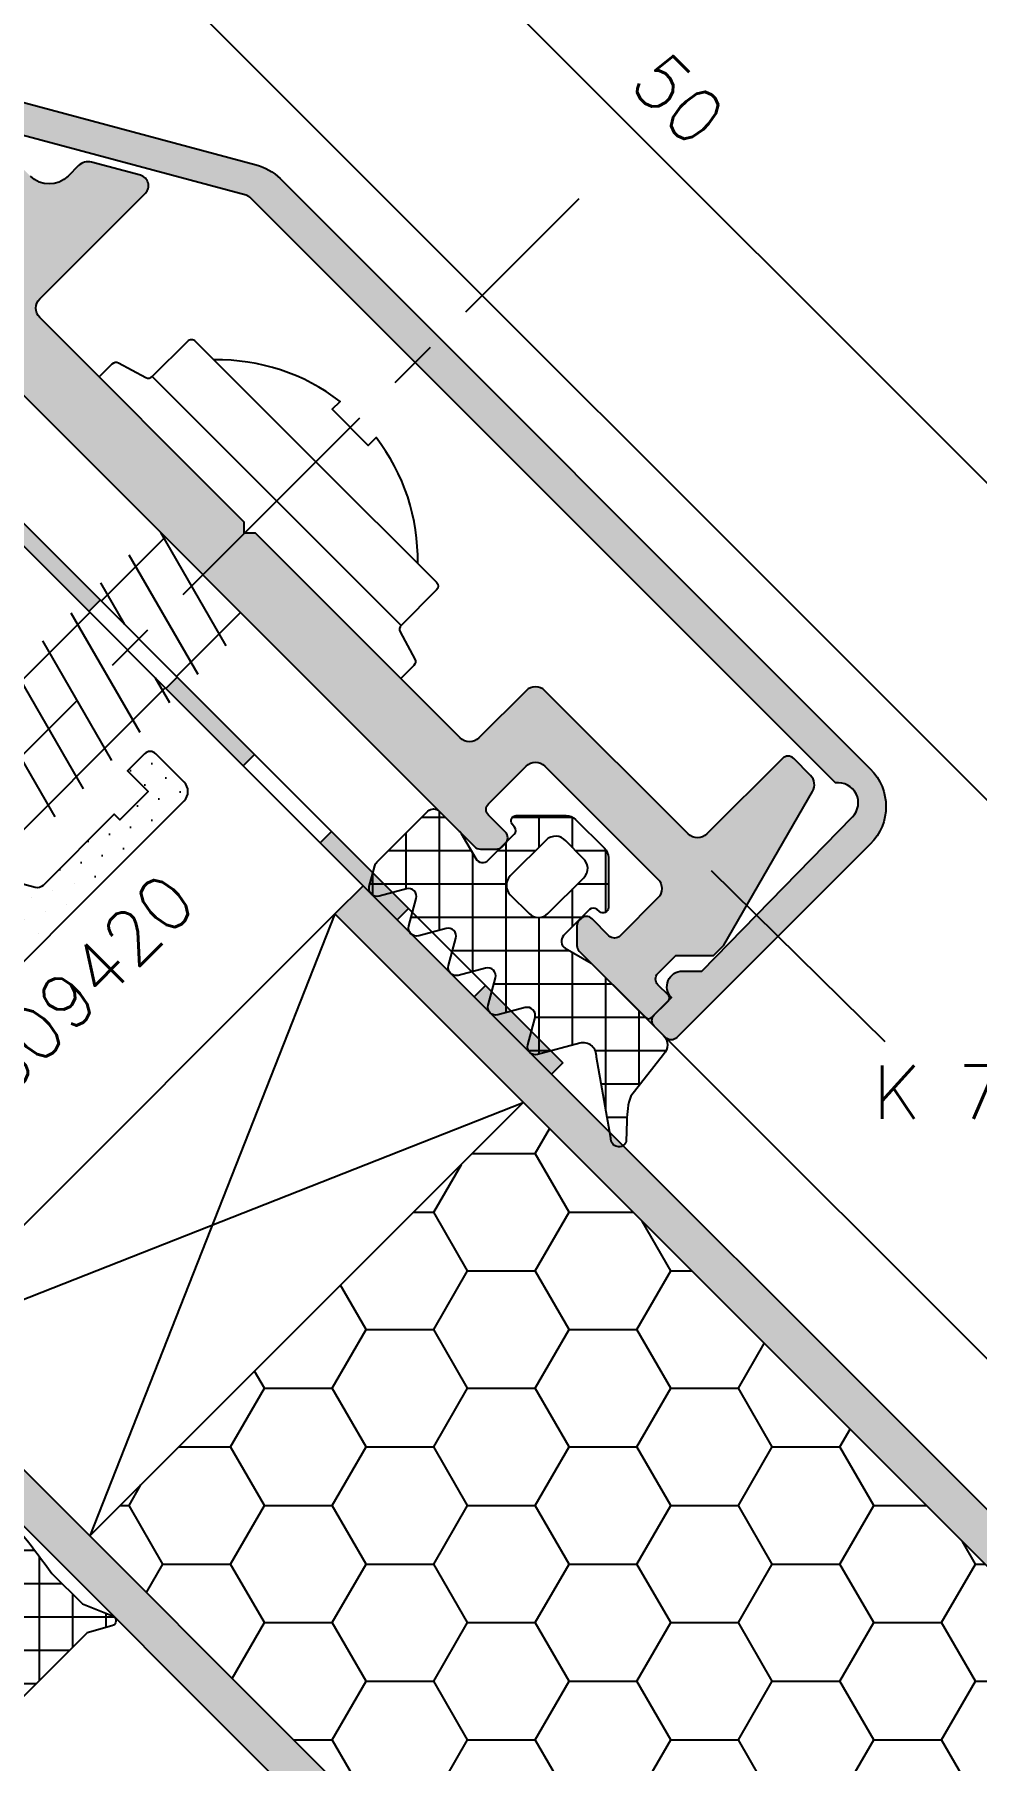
# Model space of a CAD drawing. Extents: x 0 to 4131, y -1600 to 527.
# Drawn here: x 99.8 to 135.2, y -515.4 to -450.6 of the extents above; entities that cross this region are included whole.
import ezdxf

# ---------------------------------------------------------------- set-up
doc = ezdxf.new("R2010")
doc.units = 0
doc.header["$LTSCALE"] = 7.5
doc.header["$MEASUREMENT"] = 0
doc.linetypes.add('CENTER', pattern=[2, 1.25, -0.25, 0.25, -0.25])
for name, color, linetype in [('ASSI', 1, 'CENTER'), ('FILL', 8, 'CONTINUOUS'), ('FINE', 7, 'CONTINUOUS'), ('GOMMA', 3, 'CONTINUOUS'), ('GROSSA', 4, 'CONTINUOUS'), ('QUOTE', 254, 'CONTINUOUS'), ('VITERIA', 40, 'CONTINUOUS')]:
    doc.layers.add(name, color=color, linetype=linetype)
doc.styles.get("Standard").update_dxf_attribs({"font": 'romans.shx'})
pattern_1 = [(180, (-5.878304635907295e-14, -640), (-2.220446049250313e-16, -1.25), []), (270, (-5.878304635907295e-14, -640), (1.25, -2.220446049250313e-16), [])]

msp = doc.modelspace()

# ---------------------------------------------------------------- hatches: boundary and pattern name
at = {"layer": 'FILL'}
h = msp.add_hatch(color=253, dxfattribs=at)
edge = h.paths.add_edge_path()
edge.add_line((129.8604781280986, -478.711937604707), (107.8859918884182, -456.7374513650215))
edge.add_arc((107.6738598540624, -456.9495833993774), 0.299999999999914, 45.00000000000767, 75.00000000001266)
edge.add_line((107.751505567593, -456.6598056514908), (90.9347431721664, -452.1537677483302))
edge.add_arc((90.85709745863569, -452.4435454962168), 0.2999999999999308, 75.0000000000048, 135.0000000000096)
edge.add_line((90.64496542427975, -452.2314134618609), (90.01414823345118, -452.8622306526894))
edge.add_arc((90.22628026780717, -453.0743626870454), 0.2999999999999944, 135.0000000000077, 225.0000000000077)
edge.add_line((90.01414823345124, -453.2864947214014), (90.4384123021631, -453.7107587901132))
edge.add_arc((90.08485891156982, -454.0643121807065), 0.500000000000004, -134.9999999999999, 45, ccw=False)
edge.add_line((89.73130552097655, -454.4178655712998), (88.59993467107807, -453.2864947214013))
edge.add_arc((88.81206670543403, -453.0743626870453), 0.2999999999999944, 135, 225, ccw=False)
edge.add_line((88.59993467107807, -452.8622306526894), (90.22363244641798, -451.2385328773496))
edge.add_arc((90.93073922760456, -451.9456396585362), 1.000000000000028, 75.0000000000008, 135.0000000000012, ccw=False)
edge.add_line((91.18955827270707, -450.9797138322471), (108.1258640644177, -455.5177832919025))
edge.add_arc((107.6082259742127, -457.4496349444808), 2.000000000000156, 45.000000000001705, 75.00000000000159, ccw=False)
edge.add_line((109.0224395365859, -456.0354213821075), (131.1686256732948, -478.1816075188165))
edge.add_arc((129.7544121109217, -479.5958210811876), 1.999999999998589, -45.000000000041496, 44.99999999995907, ccw=False)
edge.add_line((131.1686256732928, -481.0100346435607), (123.910433808445, -488.2602278080033))
edge.add_arc((123.6984187580303, -488.0479788541833), 0.2999999999999838, 224.9999999999962, 314.9684119405816, ccw=False)
edge.add_line((123.4862867236744, -488.2601108885393), (123.0619057354807, -487.8357299003456))
edge.add_arc((123.2740377698366, -487.6235978659896), 0.3000000000000346, 135.0000000000153, 225.0000000000154, ccw=False)
edge.add_line((123.0619057354806, -487.4114658316336), (123.7102698693598, -486.7631016977545))
edge.add_arc((124.1225659072607, -486.3508056598537), 0.5830746485119557, 89.9999999999958, 224.9999999999891, ccw=False)
edge.add_line((124.1225659072607, -485.7677310113418), (124.8435533787336, -485.7677310113418))
edge.add_line((124.8435533787336, -485.7677310113418), (130.4968742311656, -479.9847298108402))
edge.add_arc((129.9665441452743, -479.4543997249526), 0.7499999999993429, 315.000000000195, 458.1301023539908)
h = msp.add_hatch(color=253, dxfattribs=at)
edge = h.paths.add_edge_path()
edge.add_line((92.58611537053423, -455.2386191918402), (93.29148102330902, -454.5332535390654))
edge.add_line((93.29148102330902, -454.5332535390654), (96.19401535345997, -455.3109852688331))
edge.add_line((96.19401535345997, -455.3109852688331), (98.95007640121327, -458.0670463165864))
edge.add_arc((98.59652301061999, -458.4205997071796), 0.500000000000004, -44.999999999999886, 45, ccw=False)
edge.add_line((98.95007640121327, -458.7741530977729), (97.53586283884005, -460.188366660146))
edge.add_arc((97.32373080448407, -459.9762346257901), 0.2999999999999441, 225.0000000000096, 315.0000000000134, ccw=False)
edge.add_line((97.11159877012818, -460.1883666601461), (96.47520266706016, -459.5519705570782))
edge.add_arc((96.26307063270423, -459.7641025914341), 0.2999999999999542, 45, 135)
edge.add_line((96.0509385983483, -459.5519705570782), (95.9266745296365, -459.67623462579))
edge.add_arc((96.13880656399232, -459.8883666601461), 0.3000000000000145, 134.9999999999578, 179.999999999962)
edge.add_line((95.8388065639923, -459.8883666601459), (95.83880656399225, -460.4883666601474))
edge.add_arc((96.13880656399253, -460.4883666601471), 0.3000000000002814, 180.0000000000651, 225.0000000000672)
edge.add_line((95.92667452963661, -460.7004986945035), (116.3277459308768, -481.1015700957423))
edge.add_arc((116.5398779652329, -480.8894380613862), 0.3000000000001551, 224.9999999999923, 269.9999999999891)
edge.add_line((116.5398779652328, -481.1894380613863), (117.1398779652328, -481.1894380613863))
edge.add_arc((117.1398779652325, -480.8894380613863), 0.3000000000000398, 270.0000000000407, 315.0000000000403)
edge.add_line((117.3520099995887, -481.1015700957422), (117.4762740683005, -480.9773060270304))
edge.add_arc((117.2641420339448, -480.7651739926744), 0.2999999999998336, 314.9999999999693, 404.9999999999694)
edge.add_line((117.4762740683007, -480.5530419583187), (116.8398779652327, -479.9166458552507))
edge.add_arc((117.0520099995887, -479.7045138208948), 0.3000000000000245, 134.9999999999866, 224.9999999999866, ccw=False)
edge.add_line((116.8398779652328, -479.4923817865388), (118.254091527606, -478.0781682241656))
edge.add_arc((118.6076449181993, -478.4317216147589), 0.500000000000004, 45, 135, ccw=False)
edge.add_line((118.9611983087926, -478.0781682241656), (123.202166644408, -482.3191365597811))
edge.add_arc((122.8486132538147, -482.6726899503744), 0.500000000000004, -44.999999999999886, 45, ccw=False)
edge.add_line((123.202166644408, -483.0262433409677), (121.7879530820349, -484.4404569033408))
edge.add_arc((121.5758210476789, -484.2283248689849), 0.3000000000000245, 225.0000000000096, 315.0000000000134, ccw=False)
edge.add_line((121.3636890133229, -484.4404569033409), (120.727292910255, -483.804060800273))
edge.add_arc((120.5151608758991, -484.016192834629), 0.3000000000000245, 45.00000000000959, 135.0000000000134)
edge.add_line((120.303028841543, -483.8040608002731), (120.2494754509497, -483.8576141908664))
edge.add_arc((120.4616074853058, -484.0697462252222), 0.3000000000000245, 135.0000000000365, 180.0000000000271)
edge.add_line((120.1616074853058, -484.0697462252224), (120.1616074853058, -484.8111675814592))
edge.add_arc((120.4616074853058, -484.8111675814592), 0.3000000000000256, 179.9999999999891, 224.9999999999942)
edge.add_line((120.2494754509498, -485.0232996158152), (122.7425472366368, -487.5163714015021))
edge.add_arc((122.8486132538148, -487.4103053843241), 0.1500000000000675, 224.9999999999808, 314.9999999999731)
edge.add_line((122.9546792709928, -487.5163714015022), (123.5910753740605, -486.8799752984345))
edge.add_arc((123.4850093568826, -486.7739092812565), 0.1499999999999269, 314.9999999999654, 404.9999999999731)
edge.add_line((123.5910753740606, -486.6678432640786), (123.2021666444079, -486.2789345344258))
edge.add_arc((123.4142986787638, -486.0668025000699), 0.2999999999999542, 135, 225, ccw=False)
edge.add_line((123.2021666444079, -485.854670465714), (123.8702925619291, -485.1865445481927))
edge.add_line((123.8702925619291, -485.1865445481927), (125.2845061243023, -485.1865445481927))
edge.add_line((125.2845061243023, -485.1865445481927), (125.6770403785609, -484.7940102939341))
edge.add_line((125.6770403785609, -484.7940102939341), (129.0051476449605, -479.029559415491))
edge.add_arc((128.5721349430683, -478.779559415491), 0.4999999999999425, 329.9999999999962, 404.9999999999999)
edge.add_line((128.9256883336615, -478.4260060248977), (128.2933354689509, -477.7936531601872))
edge.add_arc((128.0812034345952, -478.0057851945431), 0.2999999999998135, 45.00000000002687, 135.0000000000192)
edge.add_line((127.8690714002393, -477.7936531601874), (125.0406442754929, -480.6220802849334))
edge.add_arc((124.6870908848996, -480.2685268943402), 0.4999999999999136, 225.0000000000011, 315.00000000000347, ccw=False)
edge.add_line((124.3335374943064, -480.6220802849334), (118.9611983087925, -475.2497410994193))
edge.add_arc((118.6076449181993, -475.6032944900126), 0.4999999999999337, 45.00000000000346, 135.0000000000012)
edge.add_line((118.254091527606, -475.2497410994194), (116.4863245746395, -477.0175080523859))
edge.add_arc((116.1327711840462, -476.6639546617926), 0.500000000000004, 225, 315, ccw=False)
edge.add_line((115.7792177934529, -477.0175080523859), (108.1071092175785, -469.345399476512))
edge.add_line((108.1071092175785, -469.345399476512), (107.6828451488668, -469.3453994765122))
edge.add_line((107.6828451488668, -469.3453994765122), (107.6828451488666, -468.9211354078001))
edge.add_line((107.6828451488666, -468.9211354078001), (100.0107365729925, -461.2490268319264))
edge.add_arc((100.3642899635857, -460.8954734413331), 0.500000000000004, 135, 225, ccw=False)
edge.add_line((100.0107365729925, -460.5419200507399), (103.9706264841909, -456.5820301395415))
edge.add_arc((103.6877837717162, -456.2991874270668), 0.4000000000000193, 315, 434.9999999999986)
edge.add_line((103.7913113897573, -455.9128170965512), (101.9509755215341, -455.4197005868587))
edge.add_arc((101.8215659989828, -455.9026635000033), 0.5000000000000115, 75.00000000000082, 135.0000000000012)
edge.add_line((101.4680126083895, -455.54911010941), (101.0713967447728, -455.9457259730268))
edge.add_arc((100.3642899635863, -455.2386191918402), 1.000000000000008, 225, 315, ccw=False)
edge.add_line((99.6571831823997, -455.9457259730268), (98.19376722022008, -454.4823100108471))
edge.add_arc((97.84021382962673, -454.8358634014403), 0.5000000000000342, 44.99999999999194, 74.99999999999139)
edge.add_line((97.96962335217808, -454.3529004882958), (90.91005798399493, -452.4612956489763))
edge.add_arc((90.83241227046416, -452.751073396863), 0.3000000000000279, 74.99999999999852, 135.0000000000057)
edge.add_line((90.62028023610816, -452.538941362507), (90.25335888865612, -452.9058627099593))
edge.add_arc((90.46549092301207, -453.1179947443152), 0.2999999999999642, 135.0000000000019, 224.9999999999981)
edge.add_line((90.25335888865612, -453.3301267786711), (90.67762295736651, -453.7543908473845))
edge.add_arc((90.46549092301056, -453.9665228817404), 0.2999999999999642, -44.999999999998124, 44.999999999998124, ccw=False)
edge.add_line((90.67762295736651, -454.1786549160963), (90.25335888865476, -454.6029189848082))
edge.add_arc((90.46549092301073, -454.8150510191642), 0.3000000000000044, 135.0000000000019, 224.9999999999981)
edge.add_line((90.25335888865476, -455.0271830535202), (92.00327265805987, -456.7770968229253))
edge.add_arc((92.21540469241593, -456.5649647885693), 0.3000000000000446, 224.9999999999827, 269.9999999999864)
edge.add_line((92.21540469241586, -456.8649647885694), (92.95682604865289, -456.8649647885695))
edge.add_arc((92.9568260486527, -456.5649647885696), 0.2999999999998977, 270.0000000000353, 315.0000000000288)
edge.add_line((93.1689580830087, -456.7770968229254), (93.22251147360208, -456.7235434323321))
edge.add_arc((93.01037943924597, -456.511411397976), 0.3000000000001451, 315.0000000000134, 405.0000000000134)
edge.add_line((93.22251147360197, -456.2992793636199), (92.58611537053417, -455.6628832605521))
edge.add_arc((92.79824740489016, -455.4507512261962), 0.2999999999999944, 134.9999999999923, 224.9999999999923, ccw=False)
h = msp.add_hatch(color=256, dxfattribs=at)
h.paths.add_polyline_path([(90.28251771786984, -460.710055224221), (90.70678178658176, -460.2857911555091), (87.81471505152882, -457.3937244204561), (87.3904509828169, -457.817988489168)])
h.paths.add_polyline_path([(93.5988485216348, -463.1778578905621), (93.17458445292283, -463.602121959274), (96.06665118797582, -466.494188694327), (96.4909152566878, -466.069924625615)])
h.paths.add_polyline_path([(101.8507846580818, -472.278322164433), (102.2750487267937, -471.854058095721), (99.38298199174079, -468.9619913606681), (98.95871792302881, -469.38625542938)])
h.paths.add_polyline_path([(105.1671154618468, -474.746124830774), (104.7428513931348, -475.1703888994859), (107.6349181281877, -478.0624556345389), (108.0591821968997, -477.638191565827)])
h.paths.add_polyline_path([(110.9512489319526, -480.53025830088), (110.5269848632408, -480.9545223695919), (113.4190515982937, -483.8465891046449), (113.8433156670057, -483.4223250359329)])
h.paths.add_polyline_path([(116.7353824020587, -486.3143917709859), (116.3111183333468, -486.7386558396979), (119.2102561362116, -489.6377936425627), (119.6345202049235, -489.2135295738507)])
h = msp.add_hatch(dxfattribs=at)
h.set_pattern_fill('DOTS', color=2, scale=12, angle=135, style=0)
h.set_pattern_definition([(135, (-5.878304635907295e-14, -640), (-0.795495128834866, -0.2651650429449552), [0, -0.75])])
edge = h.paths.add_edge_path()
edge.add_line((86.84742890124227, -484.5239614746451), (87.22100201464565, -485.9181553142081))
edge.add_arc((87.70396492779018, -485.7887457916569), 0.4999999999999868, 194.9999999999949, 314.9999999999965)
edge.add_line((88.05751831838342, -486.1422991822502), (90.21887810756328, -483.9809393930703))
edge.add_arc((89.51177132637675, -483.2738326118838), 0.999999999999998, 314.9999999999994, 404.9999999999994)
edge.add_line((90.21887810756328, -482.5667258306972), (89.72390336073266, -482.0717510838666))
edge.add_arc((89.93603539508865, -481.8596190495107), 0.3000000000000346, 135, 225, ccw=False)
edge.add_line((89.72390336073266, -481.6474870151547), (92.51579707128002, -478.8555933046073))
edge.add_arc((92.86935046187334, -479.2091466952006), 0.5000000000000342, 15.000000000003524, 135.0000000000035, ccw=False)
edge.add_line((93.3523133750179, -479.0797371726493), (94.09945960182466, -481.8681248517752))
edge.add_arc((95.54834834125825, -481.4798962841214), 1.499999999999984, 195.0000000000003, 254.9999999999987)
edge.add_line((95.16011977360444, -482.928785023555), (97.94850745273055, -483.6759312503618))
edge.add_arc((97.81909793017928, -484.1588941635064), 0.4999999999999878, -44.999999999999886, 74.99999999999841, ccw=False)
edge.add_line((98.17265132077256, -484.5124475540997), (95.38075761022509, -487.3043412646472))
edge.add_arc((95.16862557586904, -487.0922092302911), 0.300000000000115, 225, 315, ccw=False)
edge.add_line((94.956493541513, -487.3043412646472), (94.46151879468249, -486.8093665178166))
edge.add_arc((93.75441201349601, -487.5164732990031), 0.9999999999999578, 45.00000000000288, 134.9999999999994)
edge.add_line((93.0473052323095, -486.8093665178166), (90.88594544312963, -488.9707263069964))
edge.add_arc((91.23949883372289, -489.3242796975896), 0.499999999999994, 134.9999999999989, 254.9999999999991)
edge.add_line((91.11008931117163, -489.8072426107341), (92.5042831507347, -490.1808157241375))
edge.add_line((92.5042831507347, -490.1808157241375), (93.10786231388028, -489.5772365609919))
edge.add_line((93.10786231388028, -489.5772365609919), (92.69375184171605, -488.8599761832576))
edge.add_line((92.69375184171605, -488.8599761832576), (93.33014794478396, -488.2235800801897))
edge.add_arc((93.5422799791399, -488.4357121145457), 0.3000000000000245, 44.999999999986585, 134.9999999999904, ccw=False)
edge.add_line((93.75441201349594, -488.2235800801898), (94.956493541513, -489.4256616082068))
edge.add_arc((95.16862557586897, -489.2135295738508), 0.3000000000000245, 225.000000000002, 315.0000000000057)
edge.add_line((95.38075761022498, -489.4256616082067), (105.4216739030739, -479.3847453153578))
edge.add_arc((105.0681205124806, -479.0311919247646), 0.500000000000004, 315, 404.9999999999999)
edge.add_line((105.4216739030739, -478.6776385341713), (104.3610137312941, -477.6169783623915))
edge.add_arc((104.1488816969381, -477.8291103967475), 0.3000000000000346, 45, 135)
edge.add_line((103.9367496625821, -477.6169783623915), (103.3003535595142, -478.2533744654594))
edge.add_line((103.3003535595142, -478.2533744654594), (104.0781710188194, -479.0311919247646))
edge.add_line((104.0781710188194, -479.0311919247646), (103.0175108470398, -480.0918520965445))
edge.add_line((103.0175108470398, -480.0918520965445), (102.8053788126837, -479.8797200621884))
edge.add_line((102.8053788126837, -479.8797200621885), (100.1322431149991, -482.5528557598731))
edge.add_arc((99.92011108064294, -482.340723725517), 0.3000000000001853, 255.0000000000122, 315.0000000000134, ccw=False)
edge.add_line((99.8424653671122, -482.630501473404), (95.54834834125819, -481.4798962841216))
edge.add_line((95.54834834125819, -481.4798962841216), (94.39774315197593, -477.1857792582674))
edge.add_arc((94.68752089986262, -477.1081335447366), 0.2999999999999766, 135.0000000000038, 195.0000000000069, ccw=False)
edge.add_line((94.47538886550666, -476.8960015103806), (97.14852456319142, -474.2228658126962))
edge.add_line((97.14852456319142, -474.2228658126962), (96.93639252883537, -474.0107337783401))
edge.add_line((96.93639252883537, -474.0107337783401), (97.99705270061503, -472.9500736065602))
edge.add_line((97.99705270061503, -472.9500736065602), (98.77487015992023, -473.7278910658654))
edge.add_line((98.77487015992023, -473.7278910658654), (99.41126626298825, -473.0914949627975))
edge.add_arc((99.19913422863225, -472.8793629284417), 0.2999999999999642, 315.0000000000172, 405.0000000000173)
edge.add_line((99.41126626298814, -472.6672308940856), (98.35060609120848, -471.6065707223058))
edge.add_arc((97.9970527006152, -471.9601241128992), 0.500000000000004, 45, 135)
edge.add_line((97.64349931002192, -471.6065707223059), (87.60258301717289, -481.6474870151549))
edge.add_arc((87.81471505152884, -481.8596190495107), 0.299999999999904, 135.0000000000134, 225.0000000000134)
edge.add_line((87.602583017173, -482.0717510838666), (88.80466454518995, -483.273832611884))
edge.add_arc((88.59253251083406, -483.4859646462399), 0.2999999999999642, -44.999999999986585, 45.00000000001347, ccw=False)
edge.add_line((88.80466454519006, -483.6980966805959), (88.16826844212216, -484.3344927836637))
edge.add_line((88.16826844212216, -484.3344927836637), (87.45100806438785, -483.9203823114996))
edge.add_line((87.45100806438785, -483.9203823114996), (86.84742890124227, -484.5239614746451))
h = msp.add_hatch(dxfattribs=at)
h.set_pattern_fill('ANSI37', color=137, scale=10, angle=135, style=0)
h.set_pattern_definition(pattern_1)
edge = h.paths.add_edge_path()
edge.add_line((114.9970286244907, -479.7708527893556), (115.7404759277484, -480.5143000926132))
edge.add_arc((115.1749670614466, -481.0800521907299), 0.7999223177218784, 35.83038740299969, 45.012319134722304, ccw=False)
edge.add_line((115.823506853587, -480.6117874660283), (116.3635666000845, -481.5471983860847))
edge.add_arc((116.6233742212198, -481.3971983860847), 0.2999999999999481, 210.0000000000132, 314.9999999999923)
edge.add_line((116.8355062555757, -481.6093304204406), (117.8096079633698, -480.6352287126454))
edge.add_arc((117.6681866071326, -480.4938073564081), 0.1999999999999895, 314.9999999999828, 399.999999999957)
edge.add_line((117.8213954957565, -480.3652498344709), (117.7343765488025, -480.2615446918146))
edge.add_arc((117.8875854374263, -480.1329871698773), 0.1999999999999839, 90.00000000000409, 219.9999999999887, ccw=False)
edge.add_line((117.8875854374263, -479.9329871698773), (119.7603823358945, -479.9329871698774))
edge.add_arc((119.7603823358944, -480.4329871698772), 0.4999999999997726, 44.999999999994316, 89.99999999999511, ccw=False)
edge.add_line((120.1139357264876, -480.079433779284), (121.1938300214784, -481.1593280742749))
edge.add_arc((120.8402766308852, -481.5128814648682), 0.5000000000000141, 9.777068044058979e-12, 45.00000000000807, ccw=False)
edge.add_line((121.3402766308852, -481.5128814648681), (121.3402766308852, -483.3856783633363))
edge.add_arc((121.1402766308852, -483.3856783633363), 0.1999999999999744, -129.9999999999883, 0, ccw=False)
edge.add_line((121.0117191089479, -483.5388872519601), (120.9080139662917, -483.4518683050061))
edge.add_arc((120.7794564443544, -483.6050771936299), 0.2000000000000384, 50.00000000002435, 134.9999999999943)
edge.add_line((120.6380350881171, -483.4636558373926), (119.663933380322, -484.4377575451867))
edge.add_arc((119.876065414678, -484.6498895795428), 0.3000000000000848, 134.9999999999943, 239.9999999999953)
edge.add_line((119.726065414678, -484.9096972006782), (120.6956806569486, -485.4695048218133))
edge.add_line((120.6956806569486, -485.4695048218133), (123.4115993206106, -488.1854234854755))
edge.add_arc((123.0580459300173, -488.5389768760688), 0.500000000000004, -44.999999999999886, 45, ccw=False)
edge.add_line((123.4115993206106, -488.8925302666621), (122.1781966677868, -490.4601141318137))
edge.add_arc((125.1697657607527, -491.4118433283048), 3.139311087076677, 162.352201021888, 179.615253457942)
edge.add_line((122.0305254530818, -491.3907627178642), (122.0147855852874, -492.1638063452111))
edge.add_arc((121.7328777990516, -492.0612003022134), 0.2999999999999834, 174.9999999999978, 340.0000000000034, ccw=False)
edge.add_line((121.4340193896241, -492.0350535793891), (120.8919947510378, -489.0047150002308))
edge.add_arc((120.3940996079125, -488.9588845905417), 0.5000000000000286, 354.7408399769616, 465.0000001216786)
edge.add_line((120.2646900843355, -488.4759216776721), (118.6815708249998, -488.9001172083371))
edge.add_arc((118.6039251102694, -488.6103394607718), 0.2999999999999345, 165.0000001281682, 285.00000023719963, ccw=False)
edge.add_line((118.3141473622091, -488.5326937478893), (118.5888140254399, -487.507623811397))
edge.add_arc((118.2990362774245, -487.4299780983464), 0.3000000000000727, 345.0000000949416, 465.0000002372097)
edge.add_line((118.221390562694, -487.1402003507811), (117.1963206362497, -487.4148670178059))
edge.add_arc((117.118674921108, -487.1250892703509), 0.2999999999999664, 165.0000000949434, 285.0000003185337, ccw=False)
edge.add_line((116.8288971730926, -487.0474435573004), (117.1035638316576, -486.0223736183525))
edge.add_arc((116.8137860837709, -485.9447279048217), 0.2999999999999766, 344.9999999999931, 464.9999999999898)
edge.add_line((116.7361403702402, -485.654950156935), (115.7110704406381, -485.9296168227477))
edge.add_arc((115.6334247259326, -485.6398390751757), 0.3000000000000318, 165.0000000949231, 285.00000023227744, ccw=False)
edge.add_line((115.3436469779172, -485.562193362125), (115.6183136368015, -484.5371234234964))
edge.add_arc((115.3285358889149, -484.4594777099657), 0.2999999999998521, 344.999999999998, 464.9999999999968)
edge.add_line((115.2508901753842, -484.1696999620791), (114.2258202457821, -484.4443666278917))
edge.add_arc((114.1481745310765, -484.1545888803197), 0.3000000000000539, 165.0000000949455, 285.0000002322932, ccw=False)
edge.add_line((113.8583967830611, -484.0769431672691), (114.1330634419455, -483.0518732286404))
edge.add_arc((113.8432856940587, -482.9742275151096), 0.3000000000000104, 345.0000000000005, 465.0000000000028)
edge.add_line((113.765639980528, -482.684449767223), (112.7405700477122, -482.9591164298217))
edge.add_arc((112.6629243330066, -482.6693386822498), 0.3000000000000301, 165.0000000949501, 285.0000002322972, ccw=False)
edge.add_line((112.3731465849912, -482.5916929691992), (112.5797245901337, -481.8207333626465))
edge.add_arc((112.8695023381491, -481.898379075697), 0.2999999999999766, 134.9999999999962, 165.0000000949368, ccw=False)
edge.add_line((112.6573703037931, -481.6862470413411), (114.5727645557789, -479.7708527893556))
edge.add_arc((114.7848965901348, -479.9829848237115), 0.2999999999999341, 44.99999999999619, 135.0000000000038, ccw=False)
edge = h.paths.add_edge_path(flags=16)
edge.add_line((119.0052799127986, -480.8537703255909), (117.6606430330297, -482.1984072053602))
edge.add_arc((118.0141964236231, -482.5519605959535), 0.5000000000000543, 135.0000000000149, 225.0000000000012)
edge.add_line((117.6606430330298, -482.9055139865468), (118.367749814216, -483.6126207677331))
edge.add_arc((118.7213032048093, -483.2590673771398), 0.500000000000004, 225, 315)
edge.add_line((119.0748565954025, -483.612620767733), (120.4194934751718, -482.2679838879639))
edge.add_arc((120.0659400845784, -481.9144304973706), 0.5000000000000342, 315.0000000000127, 410.1916673416085)
edge.add_line((120.3860507975654, -481.5303352859569), (119.7429285148058, -480.8872130031971))
edge.add_arc((119.358833303392, -481.2073237161841), 0.5000000000000646, 39.8083326583978, 135.0000000000115)
for points in [[(140.074342395596, -510.5018799019472), (112.1391883243462, -482.5667258306974), (111.0785281525664, -483.6273860024771), (138.574342395596, -511.1232002455068), (138.5743423955959, -551.1603945914685), (140.0743423955959, -551.1603945914685)], [(115.574342395596, -520.650112180088), (115.5743423955959, -551.1603945914685), (114.0743423955959, -551.1603945914686), (114.074342395596, -521.2714325236476), (93.75441201349582, -500.9515021415475), (94.81507218527564, -499.8908419697677)]]:
    msp.add_hatch(color=253, dxfattribs=at).paths.add_polyline_path(points)
h = msp.add_hatch(dxfattribs=at)
h.set_pattern_fill('ANSI37', color=137, scale=10, angle=135, style=0)
h.set_pattern_definition(pattern_1)
h.paths.add_polyline_path([(92.98517319795332, -506.8435235167353, -0.4931454260313065), (93.04730523230938, -507.3154631722265), (91.94361472712224, -508.4191536774129), (91.57657730372574, -508.1111727108128, 0.6370702608069253), (91.08374102082036, -508.340986043749), (91.08374102082036, -510.0811958946272, 0.2448502030394329), (91.2971874239887, -510.4909361002977, -0.08777722502794469), (93.7609196007644, -512.9546682770734, 0.244850203039348), (94.17065980643468, -513.1681146802418), (95.91086965731307, -513.1681146802418, 0.637070260807445), (96.14068299024876, -512.6752783973359), (95.83270202364864, -512.3082409739393), (96.93639252883548, -511.2045504687526, -0.4931454260313073), (97.40833218432675, -511.2666825031085), (97.94839193082413, -512.2020934231649, 0.06554346281524528), (97.99606751760342, -512.2642254575209), (98.84558083803898, -513.1137387779563, 0.4142135623730951), (99.26984490675085, -513.1137387779563), (101.7888862481688, -510.5946974365385), (102.7175168816624, -510.3365853617008, 0.7195149494985378), (102.7373371194588, -509.9578380864077), (101.6083740829404, -509.512570992179), (100.4666120742175, -508.3708089834558, 0.03458326819184112), (96.93911361041268, -504.1362037384644), (95.83571692568432, -503.032807053736, 0.9233661372519668), (95.17776586822605, -503.7816531424484, -0.09779404551915023), (98.44337295144287, -507.9641696276691, -0.5226703353456913), (98.28824159322022, -508.2536388926836, -0.3865361286483606), (97.74166364580067, -507.8616966817096, 0.1265163381791476), (95.15712346400163, -504.043963673556, -0.4532215517831238), (95.09791489775029, -503.143533163226), (95.31004693210645, -502.9314011288701, 0.4142135623730916), (95.31004693210633, -502.5071370601581), (94.67365082903854, -501.8707409570902, 0.4142135623730671), (94.24938676032656, -501.8707409570903), (93.67300253843126, -502.4471251789857, -0.4052432957209562), (92.97692320420498, -502.4578189269375), (88.58150506387375, -498.3245133032055, 0.9697392325154721), (87.87473198169556, -499.0312863853836), (92.00803760542777, -503.426704525715, -0.4052432957209553), (91.99734385747576, -504.1227838599411), (91.13811692310554, -504.982010794311, 0.4142135623730882), (91.13811692310577, -505.4062748630229), (92.01555795568268, -506.2837158955999)])
h.paths.add_polyline_path([(94.60294015091978, -508.1639913096504), (96.0878643914113, -509.648915550142, -0.4142135623730276), (96.0878643914113, -510.3560223313284), (94.90161943062816, -511.542267292112, -0.4410091218321945), (94.16397082862116, -511.5088246145058, 0.04533686841581619), (92.74303108655624, -510.0878848724408, -0.4410091218320671), (92.70958840894997, -509.3502362704339), (93.89583336973323, -508.1639913096504, -0.4142135623730981)], flags=16)
at = {"layer": 'FINE'}
h = msp.add_hatch(dxfattribs=at)
h.set_pattern_fill('HONEY', color=256, scale=0.8, style=0)
h.set_pattern_definition([(0, (-17.29283479617726, -639.9999999510416), (3.81, 2.199704), [2.54, -5.08]), (120, (-17.29283479617726, -639.9999999510416), (-3.809999544806244, 2.199704788418713), [2.539999999999998, -5.079999999999996]), (59.99999999999999, (-17.29283479617726, -639.9999999510416), (4.551937557550901e-07, 4.399408788418711), [-5.08, 2.54])])
h.paths.add_polyline_path([(118.1495959644317, -490.6984538143425), (101.8861399971412, -506.9619097816332), (115.574342395596, -520.650112180088), (115.5743423955959, -541.1603945914686), (138.5743423955959, -541.1603945914686), (138.574342395596, -511.1232002455068)])

# ---------------------------------------------------------------- linework, layer by layer
at = {"layer": 'ASSI'}
msp.add_line((52.35841474892032, -524.6698298764593), (120.2509776193145, -456.7772670060651), dxfattribs=at)
at = {"layer": 'FINE'}
for p, q in [((63.57533221254403, -407.3876370686348), (158.8941538854526, -502.7064587415439)), ((101.8507846580819, -472.2783221644329), (102.2750487267938, -471.854058095721)), ((104.7428513931348, -475.1703888994859), (105.1671154618467, -474.746124830774)), ((107.6349181281878, -478.0624556345389), (108.0591821968997, -477.638191565827)), ((110.5269848632408, -480.9545223695919), (110.9512489319527, -480.53025830088)), ((94.81507218527565, -499.8908419697677), (111.0785281525663, -483.6273860024771)), ((111.0785281525664, -483.6273860024771), (101.8861399971411, -506.9619097816332)), ((113.4190515982937, -483.8465891046449), (113.8433156670056, -483.4223250359329)), ((116.3111183333468, -486.7386558396978), (116.7353824020587, -486.3143917709859)), ((123.4862867236738, -488.2601108885399), (144.0721214382448, -508.8459456031113)), ((94.81507218527565, -499.8908419697677), (118.1495959644317, -490.6984538143425)), ((101.8861399971411, -506.9619097816332), (118.1495959644317, -490.6984538143425))]:
    msp.add_line(p, q, dxfattribs=at)
msp.add_lwpolyline([(119.6345202049235, -489.2135295738507), (119.2102561362116, -489.6377936425627), (87.3904509828169, -457.817988489168), (87.81471505152882, -457.3937244204561)], close=True, dxfattribs=at)
at = {"layer": 'GOMMA'}
for points in [[(95.38075761022498, -489.4256616082067), (105.4216739030739, -479.3847453153578, 0.4142135623730951), (105.4216739030739, -478.6776385341713), (104.3610137312941, -477.6169783623915, 0.4142135623730951), (103.9367496625821, -477.6169783623915), (103.3003535595142, -478.2533744654594), (104.0781710188194, -479.0311919247646), (103.0175108470398, -480.0918520965445), (102.8053788126837, -479.8797200621885), (100.1322431149991, -482.5528557598731, -0.2679491924311301), (99.8424653671122, -482.630501473404), (95.54834834125819, -481.4798962841216)], [(95.90333172434174, -503.0935948891851, -0.04380891343036498), (100.4666120742175, -508.3708089834558), (101.6083740829404, -509.512570992179), (102.7373371194588, -509.9578380864077, -0.7195149494985378), (102.7175168816624, -510.3365853617008), (101.7888862481688, -510.5946974365385), (99.26984490675085, -513.1137387779563, -0.414213562373095)]]:
    msp.add_lwpolyline(points, format="xyb", dxfattribs=at)
for points in [[(114.9970286244907, -479.7708527893556), (115.7404759277484, -480.5143000926132, -0.04008518434644911), (115.823506853587, -480.6117874660283), (116.3635666000845, -481.5471983860847, 0.4931454260312356), (116.8355062555757, -481.6093304204406), (117.8096079633698, -480.6352287126454, 0.3888787318528493), (117.8213954957565, -480.3652498344709), (117.7343765488025, -480.2615446918146, -0.6370702608073786), (117.8875854374263, -479.9329871698773), (119.7603823358945, -479.9329871698774, -0.1989123673796624), (120.1139357264876, -480.079433779284), (121.1938300214784, -481.1593280742749, -0.1989123673796531), (121.3402766308852, -481.5128814648681), (121.3402766308852, -483.3856783633363, -0.637070260807382), (121.0117191089479, -483.5388872519601), (120.9080139662917, -483.4518683050061, 0.3888787318528493), (120.6380350881171, -483.4636558373926), (119.663933380322, -484.4377575451867, 0.4931454260312984), (119.726065414678, -484.9096972006782), (120.6956806569486, -485.4695048218133), (123.4115993206106, -488.1854234854756, -0.414213562373095), (123.4115993206106, -488.8925302666621), (122.1781966677868, -490.4601141318137, 0.07546705698885331), (122.0305254530818, -491.3907627178642), (122.0147855852874, -492.1638063452111, -0.8769764629927514), (121.4340193896241, -492.0350535793891), (120.8919947510378, -489.0047150002308, 0.5220051325606435), (120.2646900843355, -488.4759216776721), (118.6815708249998, -488.900117208337, -0.5773502698239583), (118.3141473622091, -488.5326937478893), (118.5888140254399, -487.507623811397, 0.5773502700173055), (118.221390562694, -487.1402003507811), (117.1963206362497, -487.4148670178059, -0.5773502704903818), (116.8288971730926, -487.0474435573004), (117.1035638316576, -486.0223736183525, 0.5773502691896144), (116.7361403702402, -485.654950156935), (115.7110704406381, -485.9296168227477, -0.5773502699886969), (115.3436469779172, -485.562193362125), (115.6183136368015, -484.5371234234964, 0.5773502691896144), (115.2508901753842, -484.1696999620791), (114.2258202457821, -484.4443666278917, -0.5773502699886969), (113.8583967830611, -484.0769431672691), (114.1330634419455, -483.0518732286404, 0.5773502691896142), (113.765639980528, -482.684449767223), (112.7405700477122, -482.9591164298217, -0.5773502699886992), (112.3731465849912, -482.5916929691992), (112.5797245901337, -481.8207333626464, -0.1316524980088336), (112.6573703037931, -481.6862470413411), (114.5727645557789, -479.7708527893556, -0.4142135623731505)], [(119.0052799127986, -480.8537703255909), (117.6606430330297, -482.1984072053602, 0.4142135623730284), (117.6606430330298, -482.9055139865468), (118.367749814216, -483.612620767733, 0.414213562373095), (119.0748565954025, -483.612620767733), (120.4194934751718, -482.2679838879639, 0.4410091218320472), (120.3860507975654, -481.5303352859569), (119.7429285148058, -480.8872130031971, 0.4410091218321642)]]:
    msp.add_lwpolyline(points, format="xyb", close=True, dxfattribs=at)
at = {"layer": 'GROSSA'}
for points in [[(91.18955827270707, -450.9797138322471), (108.1258640644177, -455.5177832919025, -0.1316524975873951), (109.0224395365859, -456.0354213821075), (131.1686256732948, -478.1816075188165, -0.414213562373095), (131.1686256732928, -481.0100346435607), (123.910433808445, -488.2602278080033, -0.4140520949776305), (123.4862867236744, -488.2601108885393), (123.0619057354807, -487.8357299003456, -0.414213562373095), (123.0619057354806, -487.4114658316336), (123.7102698693598, -486.7631016977545, -0.6681786379192587), (124.1225659072607, -485.7677310113418), (124.8435533787336, -485.7677310113418), (130.4968742311656, -479.9847298108402, 0.7207592200537281), (129.8604781280986, -478.711937604707), (107.8859918884182, -456.7374513650215, 0.1316524975874259), (107.751505567593, -456.6598056514908), (90.9347431721664, -452.1537677483302, 0.2679491924311463)], [(95.92667452963661, -460.7004986945035), (116.3277459308768, -481.1015700957423, 0.198912367379634), (116.5398779652328, -481.1894380613863), (117.1398779652328, -481.1894380613863, 0.1989123673796439), (117.3520099995887, -481.1015700957422), (117.4762740683005, -480.9773060270304, 0.414213562373095), (117.4762740683007, -480.5530419583187), (116.8398779652327, -479.9166458552507, -0.4142135623730951), (116.8398779652328, -479.4923817865388), (118.254091527606, -478.0781682241656, -0.414213562373095), (118.9611983087926, -478.0781682241656), (123.202166644408, -482.3191365597811, -0.414213562373095), (123.202166644408, -483.0262433409677), (121.7879530820349, -484.4404569033408, -0.414213562373095), (121.3636890133229, -484.4404569033409), (120.727292910255, -483.804060800273, 0.414213562373109), (120.303028841543, -483.8040608002731), (120.2494754509497, -483.8576141908663, 0.1989123673796147), (120.1616074853058, -484.0697462252224), (120.1616074853058, -484.8111675814592, 0.1989123673796759), (120.2494754509498, -485.0232996158152), (122.7425472366368, -487.5163714015021, 0.4142135623730948), (122.9546792709928, -487.5163714015022), (123.5910753740605, -486.8799752984345, 0.4142135623731228), (123.5910753740606, -486.6678432640786), (123.2021666444079, -486.2789345344258, -0.414213562373095), (123.2021666444079, -485.854670465714), (123.8702925619291, -485.1865445481927), (125.2845061243023, -485.1865445481927), (125.6770403785609, -484.7940102939341), (129.0051476449605, -479.029559415491, 0.3394542588634015), (128.9256883336615, -478.4260060248977), (128.2933354689509, -477.7936531601872, 0.4142135623730811), (127.8690714002393, -477.7936531601874), (125.0406442754929, -480.6220802849334, -0.414213562373095), (124.3335374943064, -480.6220802849334), (118.9611983087925, -475.2497410994193, 0.414213562373095), (118.254091527606, -475.2497410994194), (116.4863245746395, -477.0175080523859, -0.4142135623730909), (115.7792177934529, -477.0175080523859), (108.1071092175785, -469.345399476512), (107.6828451488668, -469.3453994765122), (107.6828451488666, -468.9211354078001), (100.0107365729925, -461.2490268319264, -0.4142135623730992), (100.0107365729925, -460.5419200507399), (103.9706264841909, -456.5820301395415, 0.5773502691896173), (103.7913113897573, -455.9128170965512), (101.9509755215341, -455.4197005868587, 0.2679491924311285), (101.4680126083895, -455.54911010941), (101.0713967447728, -455.9457259730268, -0.4142135623730929), (99.6571831823997, -455.9457259730268)]]:
    msp.add_lwpolyline(points, format="xyb", dxfattribs=at)
for points in [[(140.074342395596, -510.5018799019472), (112.1391883243462, -482.5667258306974), (111.0785281525664, -483.6273860024771), (138.574342395596, -511.1232002455068), (138.5743423955959, -551.1603945914685), (140.0743423955959, -551.1603945914685)], [(115.574342395596, -520.650112180088), (115.5743423955959, -551.1603945914685), (114.0743423955959, -551.1603945914686), (114.074342395596, -521.2714325236476), (93.75441201349582, -500.9515021415475), (94.81507218527564, -499.8908419697677)]]:
    msp.add_lwpolyline(points, close=True, dxfattribs=at)
at = {"layer": 'QUOTE'}
for p, q in [((139.5333206836228, -471.4478253038039), (105.5804191758029, -437.4949237959842)), ((125.2017123526109, -481.9940146736886), (131.7134261784401, -488.4087934339258))]:
    msp.add_line(p, q, dxfattribs=at)
at = {"layer": 'VITERIA'}
for p, q in [((113.5619572328031, -472.8000969042384), (104.2281477211407, -463.466287392576)), ((104.5365886416411, -469.3104128065074), (106.9950996856377, -473.5686788456786)), ((103.346249062832, -470.1464616566175), (105.9344395138573, -474.6293390174577)), ((102.2855888910515, -471.2071218283966), (103.1837183989825, -472.7627277679097)), ((101.1698322241252, -472.3228784953217), (103.7580226751505, -476.805755856162)), ((100.1091720523455, -473.383538667102), (102.6973625033708, -477.8664160279424)), ((99.04851188056506, -474.4441988388812), (101.6367023315904, -478.9270761997215)), ((104.3428293905294, -474.7703668968805), (104.8737793420768, -475.6899991892369)), ((97.98785170878472, -475.5048590106603), (100.5760421598101, -479.9877363715007))]:
    msp.add_line(p, q, dxfattribs=at)
for points in [[(102.2381229337305, -463.4764131926638), (102.7300128980413, -462.984523228353, -0.3309619514747992), (102.9660991568962, -462.9497669577121), (103.9920614622858, -463.5010436632168, 0.3309619514747942), (104.2281477211407, -463.466287392576), (105.5615248053072, -462.1329103084094, -0.414213562373095), (105.8443675177819, -462.1329103084094), (110.3698509173757, -466.6583937080033), (114.8953343169697, -471.1838771075973, -0.414213562373095), (114.8953343169696, -471.4667198200719), (113.5619572328031, -472.8000969042384, 0.3309619514747943), (113.5272009621622, -473.0361831630933), (114.0784776676668, -474.0621454684829, -0.3309619514747993), (114.043721397026, -474.2982317273377), (113.5518314327153, -474.7901216916486)], [(114.188227535783, -470.4767703264108, 0.1708492709052984), (112.6309105049914, -465.7540130916974), (112.3358701852368, -466.049053411452), (110.9791912139272, -464.6923744401421), (111.2742315336818, -464.3973341203878, 0.170849270905298), (106.5514742989685, -462.8400170895961, 0.170849270905298)]]:
    msp.add_lwpolyline(points, format="xyb", dxfattribs=at)
for points in [[(104.7129966678834, -469.4868208327496), (102.3104040658529, -471.8894134347802)], [(101.886139997141, -472.313677503492), (94.95063135981276, -479.2491861408203)], [(105.1388311905991, -474.7178405595263), (107.5414237926296, -472.3152479574957)], [(97.77905848455856, -482.0776132655669), (104.7145671218871, -475.1421046282383)]]:
    msp.add_lwpolyline(points, dxfattribs=at)

# ---------------------------------------------------------------- texts
at = {"layer": 'QUOTE', "color": 2}
for s, rotation, p in [('809420', 44.99999999999977, (98.72508542639724, -490.6106930431122)), ('K 767', 359.9999999999999, (131.268387102429, -491.3094423620157))]:
    msp.add_text(s, height=2, rotation=rotation, dxfattribs=at).set_placement(p)
at = {"layer": 'QUOTE', "color": 2, "insert": (123.9710834920859, -453.0571609875209), "char_height": 2, "attachment_point": 5, "rotation": 315.0000000000001}
msp.add_mtext('\\A2;50', dxfattribs=at)

doc.saveas('drawing.dxf')
